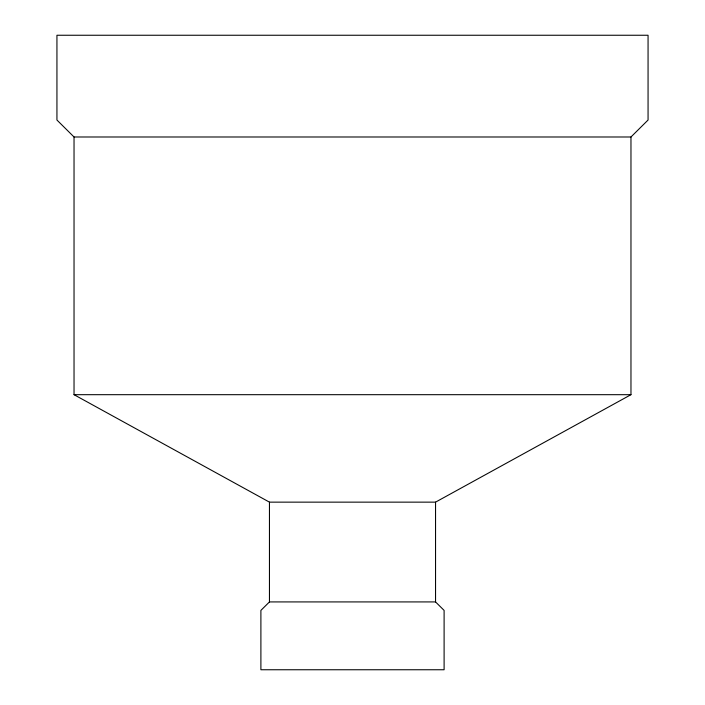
<?xml version="1.0" encoding="UTF-8"?>
<svg xmlns="http://www.w3.org/2000/svg" width="705" height="705" viewBox="0 0 705 705"><rect width="100%" height="100%" fill="white"/><g stroke="black" fill="none" stroke-linecap="round" stroke-linejoin="round"><path stroke-width="1.06" d="M269.451 601.92L435.549 601.92L444.106 610.398L444.106 669.75L260.894 669.75L260.894 610.398L269.451 601.92L269.451 502.145L74.034 394.685L74.034 136.99L56.938 120.035L56.938 35.25L648.062 35.25L648.062 120.035L630.966 136.99L74.034 136.99M435.549 601.92L435.549 502.145L630.966 394.685L630.966 136.99M74.034 394.685L630.966 394.685M269.451 502.145L435.549 502.145"/></g></svg>
